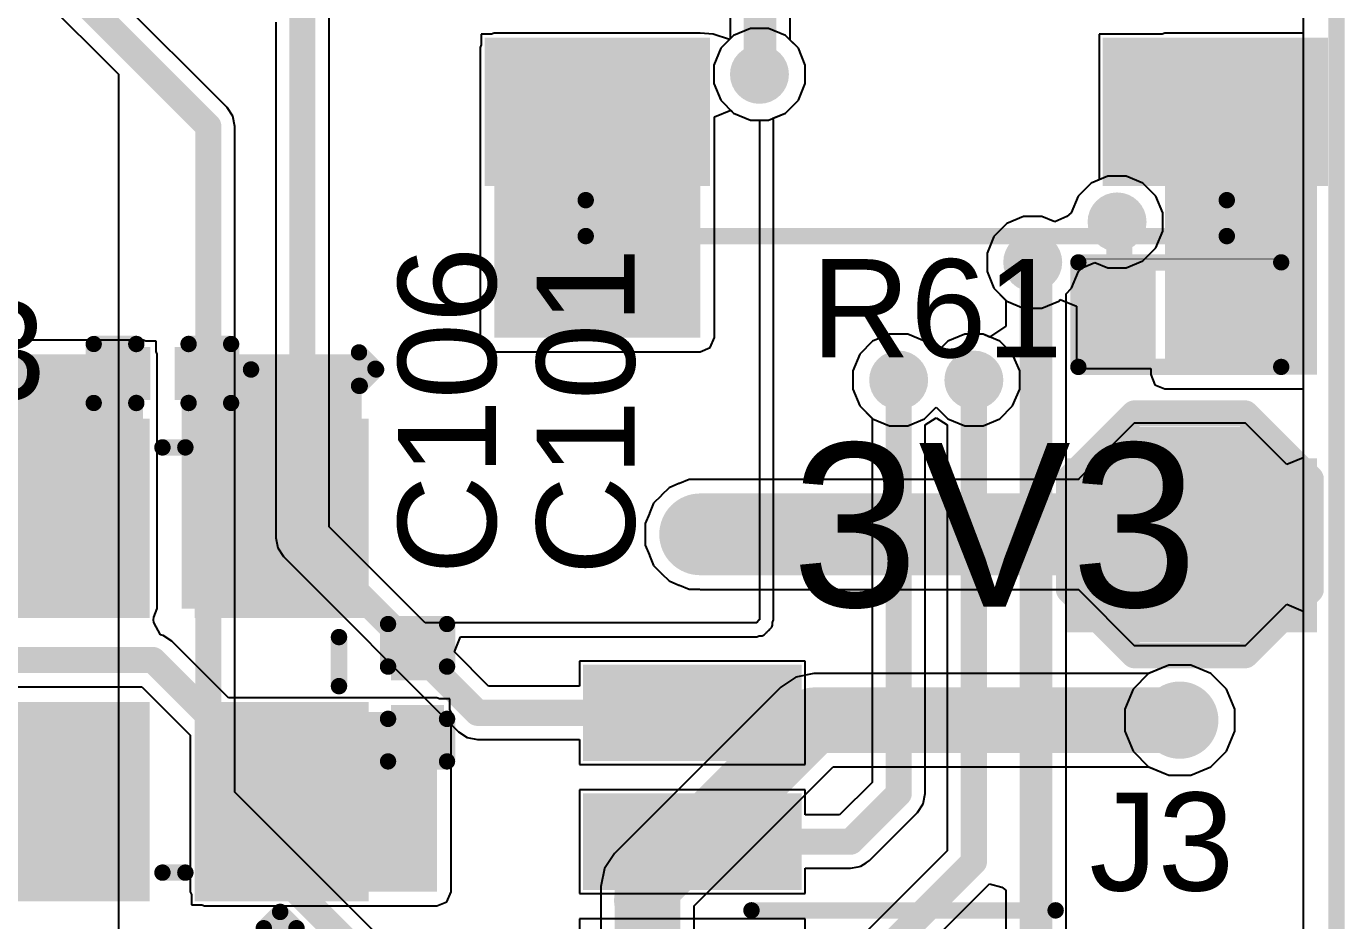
# Model space of a CAD drawing. Header units: millimetres. Extents: x -12 to 5428, y 0 to 5422.
# Drawn here: x 32.8 to 43.04, y 23.31 to 30.25 of the extents above; entities that cross this region are included whole.
import ezdxf

# ---------------------------------------------------------------- set-up
doc = ezdxf.new("R2010")
doc.units = ezdxf.units.MM
for name, color, linetype in [('BottomLayer', 5, 'Continuous'), ('BottomPaste', 16, 'Continuous'), ('BottomSolder', 6, 'Continuous'), ('Mechanical2', 216, 'Continuous'), ('TopLayer', 1, 'Continuous'), ('TopOverlay', 2, 'Continuous'), ('TopPaste', 8, 'Continuous'), ('TopSolder', 216, 'Continuous'), ('ViaHoleLayer', 16, 'Continuous')]:
    doc.layers.add(name, color=color, linetype=linetype)
doc.styles.add('Arial', font='', dxfattribs={"height": 0.2})
doc.styles.get('Arial').set_extended_font_data('Arial')

# ---------------------------------------------------------------- blocks, each defined once
blk = doc.blocks.new('T__________15')
at = {"layer": 'TopLayer'}
blk.add_hatch(color=1, dxfattribs=at).paths.add_polyline_path([(0.381, 0.762), (-0.381, 0.762), (-0.762, 0.381), (-0.762, -0.381), (-0.381, -0.762), (0.381, -0.762), (0.762, -0.381), (0.762, 0.381)])
at = {"layer": 'TopPaste'}
blk.add_hatch(color=8, dxfattribs=at).paths.add_polyline_path([(0.381, 0.762), (-0.381, 0.762), (-0.762, 0.381), (-0.762, -0.381), (-0.381, -0.762), (0.381, -0.762), (0.762, -0.381), (0.762, 0.381)])
at = {"layer": 'TopSolder'}
blk.add_hatch(color=216, dxfattribs=at).paths.add_polyline_path([(0.419, 0.837), (-0.419, 0.837), (-0.837, 0.419), (-0.837, -0.419), (-0.419, -0.837), (0.419, -0.837), (0.837, -0.419), (0.837, 0.419)])
at = {"layer": 'TopOverlay', "const_width": 0.2}
for points in [[(-0.94, 0.432), (-0.432, 0.94)], [(-0.432, 0.94), (0.432, 0.94)], [(0.432, 0.94), (0.94, 0.432)], [(-0.94, -0.432), (-0.94, 0.432)], [(0.94, -0.432), (0.94, 0.432)], [(-0.94, -0.432), (-0.432, -0.94)], [(0.432, -0.94), (0.94, -0.432)], [(-0.432, -0.94), (0.432, -0.94)]]:
    blk.add_lwpolyline(points, dxfattribs=at)
at = {"layer": 'TopOverlay', "const_width": 0.1}
for points in [[(-0.482, 0.94, 1), (-0.382, 0.94, 1)], [(-0.482, 0.94, 1), (-0.382, 0.94, 1)], [(0.382, 0.94, 1), (0.482, 0.94, 1)], [(0.382, 0.94, 1), (0.482, 0.94, 1)], [(-0.99, 0.432, 1), (-0.89, 0.432, 1)], [(-0.99, 0.432, 1), (-0.89, 0.432, 1)], [(0.89, 0.432, 1), (0.99, 0.432, 1)], [(0.89, 0.432, 1), (0.99, 0.432, 1)], [(-0.99, -0.432, 1), (-0.89, -0.432, 1)], [(-0.99, -0.432, 1), (-0.89, -0.432, 1)], [(0.89, -0.432, 1), (0.99, -0.432, 1)], [(0.89, -0.432, 1), (0.99, -0.432, 1)], [(-0.482, -0.94, 1), (-0.382, -0.94, 1)], [(-0.482, -0.94, 1), (-0.382, -0.94, 1)], [(0.382, -0.94, 1), (0.482, -0.94, 1)], [(0.382, -0.94, 1), (0.482, -0.94, 1)]]:
    blk.add_lwpolyline(points, format="xyb", close=True, dxfattribs=at)
blk = doc.blocks.new('SMD5050_25')
at = {"layer": 'TopLayer'}
for points in [[(-3.2, 2.1), (-1.6, 2.1), (-1.6, 1.1), (-3.2, 1.1)], [(1.6, 2.1), (3.2, 2.1), (3.2, 1.1), (1.6, 1.1)], [(-3.2, 0.5), (-1.6, 0.5), (-1.6, -0.5), (-3.2, -0.5)], [(1.6, 0.5), (3.2, 0.5), (3.2, -0.5), (1.6, -0.5)], [(-3.2, -1.1), (-1.6, -1.1), (-1.6, -2.1), (-3.2, -2.1)], [(1.6, -1.1), (3.2, -1.1), (3.2, -2.1), (1.6, -2.1)]]:
    blk.add_hatch(color=1, dxfattribs=at).paths.add_polyline_path(points)
at = {"layer": 'TopPaste'}
for points in [[(-3.2, 2.1), (-1.6, 2.1), (-1.6, 1.1), (-3.2, 1.1)], [(1.6, 2.1), (3.2, 2.1), (3.2, 1.1), (1.6, 1.1)], [(-3.2, 0.5), (-1.6, 0.5), (-1.6, -0.5), (-3.2, -0.5)], [(1.6, 0.5), (3.2, 0.5), (3.2, -0.5), (1.6, -0.5)], [(-3.2, -1.1), (-1.6, -1.1), (-1.6, -2.1), (-3.2, -2.1)], [(1.6, -1.1), (3.2, -1.1), (3.2, -2.1), (1.6, -2.1)]]:
    blk.add_hatch(color=8, dxfattribs=at).paths.add_polyline_path(points)
at = {"layer": 'TopSolder'}
for points in [[(-3.275, 2.175), (-1.525, 2.175), (-1.525, 1.025), (-3.275, 1.025)], [(1.525, 2.175), (3.275, 2.175), (3.275, 1.025), (1.525, 1.025)], [(-3.275, 0.575), (-1.525, 0.575), (-1.525, -0.575), (-3.275, -0.575)], [(1.525, 0.575), (3.275, 0.575), (3.275, -0.575), (1.525, -0.575)], [(-3.275, -1.025), (-1.525, -1.025), (-1.525, -2.175), (-3.275, -2.175)], [(1.525, -1.025), (3.275, -1.025), (3.275, -2.175), (1.525, -2.175)]]:
    blk.add_hatch(color=216, dxfattribs=at).paths.add_polyline_path(points)
at = {"layer": 'TopOverlay'}
for points, const_width in [([(-2.489, 2.565), (2.489, 2.565)], 0.127), ([(-2.489, 2.286), (-2.489, 2.565)], 0.127), ([(2.489, 2.286), (2.489, 2.565)], 0.127), ([(-3.505, 1.524), (-3.505, 1.778)], 0.254), ([(-3.505, 1.778), (-3.378, 1.651)], 0.254), ([(-3.505, 1.524), (-3.378, 1.651)], 0.254), ([(-2.489, -2.565), (-2.489, -2.286)], 0.127), ([(2.489, -2.565), (2.489, -2.286)], 0.127), ([(-2.489, -2.565), (2.489, -2.565)], 0.127)]:
    blk.add_lwpolyline(points, dxfattribs=dict(at, const_width=const_width))
for points, const_width in [([(-2.521, 2.565, 1), (-2.457, 2.565, 1)], 0.0635), ([(-2.521, 2.565, 1), (-2.457, 2.565, 1)], 0.0635), ([(2.457, 2.565, 1), (2.521, 2.565, 1)], 0.0635), ([(2.457, 2.565, 1), (2.521, 2.565, 1)], 0.0635), ([(-2.521, 2.286, 1), (-2.457, 2.286, 1)], 0.0635), ([(2.457, 2.286, 1), (2.521, 2.286, 1)], 0.0635), ([(-3.569, 1.778, 1), (-3.442, 1.778, 1)], 0.127), ([(-3.569, 1.778, 1), (-3.442, 1.778, 1)], 0.127), ([(-3.442, 1.651, 1), (-3.315, 1.651, 1)], 0.127), ([(-3.442, 1.651, 1), (-3.315, 1.651, 1)], 0.127), ([(-3.569, 1.524, 1), (-3.442, 1.524, 1)], 0.127), ([(-3.569, 1.524, 1), (-3.442, 1.524, 1)], 0.127), ([(-2.521, -2.286, 1), (-2.457, -2.286, 1)], 0.0635), ([(2.457, -2.286, 1), (2.521, -2.286, 1)], 0.0635), ([(-2.521, -2.565, 1), (-2.457, -2.565, 1)], 0.0635), ([(-2.521, -2.565, 1), (-2.457, -2.565, 1)], 0.0635), ([(2.457, -2.565, 1), (2.521, -2.565, 1)], 0.0635), ([(2.457, -2.565, 1), (2.521, -2.565, 1)], 0.0635)]:
    blk.add_lwpolyline(points, format="xyb", close=True, dxfattribs=dict(at, const_width=const_width))
blk = doc.blocks.new('SMD3225_4P_51')
at = {"layer": 'TopLayer'}
for points in [[(-1.8, 1.45), (-0.4, 1.45), (-0.4, 0.25), (-1.8, 0.25)], [(0.4, 1.45), (1.8, 1.45), (1.8, 0.25), (0.4, 0.25)], [(-1.8, -0.25), (-0.4, -0.25), (-0.4, -1.45), (-1.8, -1.45)], [(0.4, -0.25), (1.8, -0.25), (1.8, -1.45), (0.4, -1.45)]]:
    blk.add_hatch(color=1, dxfattribs=at).paths.add_polyline_path(points)
at = {"layer": 'TopPaste'}
for points in [[(-1.8, 1.45), (-0.4, 1.45), (-0.4, 0.25), (-1.8, 0.25)], [(0.4, 1.45), (1.8, 1.45), (1.8, 0.25), (0.4, 0.25)], [(-1.8, -0.25), (-0.4, -0.25), (-0.4, -1.45), (-1.8, -1.45)], [(0.4, -0.25), (1.8, -0.25), (1.8, -1.45), (0.4, -1.45)]]:
    blk.add_hatch(color=8, dxfattribs=at).paths.add_polyline_path(points)
at = {"layer": 'TopSolder'}
for points in [[(-1.875, 1.525), (-0.325, 1.525), (-0.325, 0.175), (-1.875, 0.175)], [(0.325, 1.525), (1.875, 1.525), (1.875, 0.175), (0.325, 0.175)], [(-1.875, -0.175), (-0.325, -0.175), (-0.325, -1.525), (-1.875, -1.525)], [(0.325, -0.175), (1.875, -0.175), (1.875, -1.525), (0.325, -1.525)]]:
    blk.add_hatch(color=216, dxfattribs=at).paths.add_polyline_path(points)
at = {"layer": 'TopOverlay', "const_width": 0.127}
for points in [[(-0.203, 1.295), (0.178, 1.295)], [(-1.651, 0.076), (-1.651, -0.102)], [(1.651, 0.076), (1.651, -0.102)], [(-2.083, -0.711), (-1.956, -0.838)], [(-2.083, -0.711), (-2.083, -0.965)], [(-1.956, -0.838), (-2.083, -0.965)], [(-0.203, -1.295), (0.178, -1.295)]]:
    blk.add_lwpolyline(points, dxfattribs=at)
at = {"layer": 'TopOverlay', "const_width": 0.0635}
for points in [[(-0.235, 1.295, 1), (-0.171, 1.295, 1)], [(0.146, 1.295, 1), (0.21, 1.295, 1)], [(-1.683, 0.076, 1), (-1.619, 0.076, 1)], [(1.619, 0.076, 1), (1.683, 0.076, 1)], [(-1.683, -0.102, 1), (-1.619, -0.102, 1)], [(1.619, -0.102, 1), (1.683, -0.102, 1)], [(-2.115, -0.711, 1), (-2.051, -0.711, 1)], [(-2.115, -0.711, 1), (-2.051, -0.711, 1)], [(-1.988, -0.838, 1), (-1.924, -0.838, 1)], [(-1.988, -0.838, 1), (-1.924, -0.838, 1)], [(-2.115, -0.965, 1), (-2.051, -0.965, 1)], [(-2.115, -0.965, 1), (-2.051, -0.965, 1)], [(-0.235, -1.295, 1), (-0.171, -1.295, 1)], [(0.146, -1.295, 1), (0.21, -1.295, 1)]]:
    blk.add_lwpolyline(points, format="xyb", close=True, dxfattribs=at)
blk = doc.blocks.new('R___0402_65')
at = {"layer": 'TopLayer'}
for points in [[(-0.698, -0.317), (-0.698, 0.318), (-0.241, 0.318), (-0.241, -0.317)], [(0.241, -0.317), (0.241, 0.318), (0.699, 0.318), (0.699, -0.317)]]:
    blk.add_hatch(color=1, dxfattribs=at).paths.add_polyline_path(points)
at = {"layer": 'TopPaste'}
for points in [[(-0.698, -0.317), (-0.698, 0.318), (-0.241, 0.318), (-0.241, -0.317)], [(0.241, -0.317), (0.241, 0.318), (0.699, 0.318), (0.699, -0.317)]]:
    blk.add_hatch(color=8, dxfattribs=at).paths.add_polyline_path(points)
at = {"layer": 'TopSolder'}
for points in [[(-0.753, -0.372), (-0.753, 0.373), (-0.186, 0.373), (-0.186, -0.372)], [(0.186, -0.372), (0.186, 0.373), (0.754, 0.373), (0.754, -0.372)]]:
    blk.add_hatch(color=216, dxfattribs=at).paths.add_polyline_path(points)
at = {"layer": 'TopOverlay'}
for points, const_width in [([(-0.787, 0.406), (-0.787, -0.406)], 0.127), ([(0.787, 0.406), (-0.787, 0.406)], 0.127), ([(0.787, 0.406), (0.787, -0.406)], 0.127), ([(0.787, -0.406), (-0.787, -0.406)], 0.127), ([(0.813, -0.432), (-0.813, -0.432)], 0.00323)]:
    blk.add_lwpolyline(points, dxfattribs=dict(at, const_width=const_width))
for points, const_width in [([(-0.819, 0.406, 1), (-0.756, 0.406, 1)], 0.0635), ([(-0.819, 0.406, 1), (-0.756, 0.406, 1)], 0.0635), ([(0.756, 0.406, 1), (0.819, 0.406, 1)], 0.0635), ([(0.756, 0.406, 1), (0.819, 0.406, 1)], 0.0635), ([(-0.819, -0.406, 1), (-0.756, -0.406, 1)], 0.0635), ([(-0.819, -0.406, 1), (-0.756, -0.406, 1)], 0.0635), ([(0.756, -0.406, 1), (0.819, -0.406, 1)], 0.0635), ([(0.756, -0.406, 1), (0.819, -0.406, 1)], 0.0635), ([(-0.814, -0.432, 1), (-0.812, -0.432, 1)], 0.00161), ([(0.812, -0.432, 1), (0.814, -0.432, 1)], 0.00161)]:
    blk.add_lwpolyline(points, format="xyb", close=True, dxfattribs=dict(at, const_width=const_width))
blk = doc.blocks.new('SM10B_SRSS_TB_LF__SN__B_117')
at = {"layer": 'BottomLayer'}
for points in [[(-6.4, 2.838), (-5.2, 2.838), (-5.2, 1.038), (-6.4, 1.038)], [(-4.8, -1.163), (-4.2, -1.163), (-4.2, -2.713), (-4.8, -2.713)], [(-3.8, -1.163), (-3.2, -1.163), (-3.2, -2.713), (-3.8, -2.713)]]:
    blk.add_hatch(color=5, dxfattribs=at).paths.add_polyline_path(points)
at = {"layer": 'BottomPaste'}
for points in [[(-6.4, 2.838), (-5.2, 2.838), (-5.2, 1.038), (-6.4, 1.038)], [(-4.8, -1.163), (-4.2, -1.163), (-4.2, -2.713), (-4.8, -2.713)], [(-3.8, -1.163), (-3.2, -1.163), (-3.2, -2.713), (-3.8, -2.713)]]:
    blk.add_hatch(color=16, dxfattribs=at).paths.add_polyline_path(points)
at = {"layer": 'BottomSolder'}
for points in [[(-6.475, 2.913), (-5.125, 2.913), (-5.125, 0.963), (-6.475, 0.963)], [(-4.875, -1.088), (-4.125, -1.088), (-4.125, -2.788), (-4.875, -2.788)], [(-3.875, -1.088), (-3.125, -1.088), (-3.125, -2.788), (-3.875, -2.788)]]:
    blk.add_hatch(color=6, dxfattribs=at).paths.add_polyline_path(points)
blk = doc.blocks.new('20021121_00010C4LF__118')
at = {"layer": 'TopLayer'}
for points in [[(-2.92, 3.15), (-2.16, 3.15), (-2.16, 0.75), (-2.92, 0.75)], [(-1.65, 3.15), (-0.89, 3.15), (-0.89, 0.75), (-1.65, 0.75)], [(-0.38, 3.15), (0.38, 3.15), (0.38, 0.75), (-0.38, 0.75)], [(0.89, 3.15), (1.65, 3.15), (1.65, 0.75), (0.89, 0.75)], [(2.16, 3.15), (2.92, 3.15), (2.92, 0.75), (2.16, 0.75)], [(-2.92, -0.75), (-2.16, -0.75), (-2.16, -3.15), (-2.92, -3.15)], [(-1.65, -0.75), (-0.89, -0.75), (-0.89, -3.15), (-1.65, -3.15)], [(-0.38, -0.75), (0.38, -0.75), (0.38, -3.15), (-0.38, -3.15)], [(0.89, -0.75), (1.65, -0.75), (1.65, -3.15), (0.89, -3.15)], [(2.16, -0.75), (2.92, -0.75), (2.92, -3.15), (2.16, -3.15)]]:
    blk.add_hatch(color=1, dxfattribs=at).paths.add_polyline_path(points)
at = {"layer": 'TopPaste'}
for points in [[(-2.92, 3.15), (-2.16, 3.15), (-2.16, 0.75), (-2.92, 0.75)], [(-1.65, 3.15), (-0.89, 3.15), (-0.89, 0.75), (-1.65, 0.75)], [(-0.38, 3.15), (0.38, 3.15), (0.38, 0.75), (-0.38, 0.75)], [(0.89, 3.15), (1.65, 3.15), (1.65, 0.75), (0.89, 0.75)], [(2.16, 3.15), (2.92, 3.15), (2.92, 0.75), (2.16, 0.75)], [(-2.92, -0.75), (-2.16, -0.75), (-2.16, -3.15), (-2.92, -3.15)], [(-1.65, -0.75), (-0.89, -0.75), (-0.89, -3.15), (-1.65, -3.15)], [(-0.38, -0.75), (0.38, -0.75), (0.38, -3.15), (-0.38, -3.15)], [(0.89, -0.75), (1.65, -0.75), (1.65, -3.15), (0.89, -3.15)], [(2.16, -0.75), (2.92, -0.75), (2.92, -3.15), (2.16, -3.15)]]:
    blk.add_hatch(color=8, dxfattribs=at).paths.add_polyline_path(points)
at = {"layer": 'TopSolder'}
for points in [[(-2.995, 3.225), (-2.085, 3.225), (-2.085, 0.675), (-2.995, 0.675)], [(-1.725, 3.225), (-0.815, 3.225), (-0.815, 0.675), (-1.725, 0.675)], [(-0.455, 3.225), (0.455, 3.225), (0.455, 0.675), (-0.455, 0.675)], [(0.815, 3.225), (1.725, 3.225), (1.725, 0.675), (0.815, 0.675)], [(2.085, 3.225), (2.995, 3.225), (2.995, 0.675), (2.085, 0.675)], [(-2.995, -0.675), (-2.085, -0.675), (-2.085, -3.225), (-2.995, -3.225)], [(-1.725, -0.675), (-0.815, -0.675), (-0.815, -3.225), (-1.725, -3.225)], [(-0.455, -0.675), (0.455, -0.675), (0.455, -3.225), (-0.455, -3.225)], [(0.815, -0.675), (1.725, -0.675), (1.725, -3.225), (0.815, -3.225)], [(2.085, -0.675), (2.995, -0.675), (2.995, -3.225), (2.085, -3.225)]]:
    blk.add_hatch(color=216, dxfattribs=at).paths.add_polyline_path(points)
at = {"layer": 'TopOverlay', "const_width": 0.127}
for points in [[(-3.226, -1.143), (-3.226, 1.219)], [(3.226, -1.143), (3.226, 1.219)]]:
    blk.add_lwpolyline(points, dxfattribs=at)
at = {"layer": 'TopOverlay'}
for points, const_width in [([(-3.258, 1.219, 1), (-3.194, 1.219, 1)], 0.0635), ([(3.194, 1.219, 1), (3.258, 1.219, 1)], 0.0635), ([(-3.258, -1.143, 1), (-3.194, -1.143, 1)], 0.0635), ([(3.194, -1.143, 1), (3.258, -1.143, 1)], 0.0635), ([(-3.175, -1.956, 1), (-3.429, -1.956, 1)], 0.254), ([(-3.493, -1.956, 1), (-3.365, -1.956, 1)], 0.127), ([(-3.239, -1.956, 1), (-3.111, -1.956, 1)], 0.127)]:
    blk.add_lwpolyline(points, format="xyb", close=True, dxfattribs=dict(at, const_width=const_width))
blk = doc.blocks.new('CAP_0201_126')
at = {"layer": 'TopLayer'}
for points in [[(-0.45, 0.15), (-0.15, 0.15), (-0.15, -0.15), (-0.45, -0.15)], [(0.15, 0.15), (0.45, 0.15), (0.45, -0.15), (0.15, -0.15)]]:
    blk.add_hatch(color=1, dxfattribs=at).paths.add_polyline_path(points)
at = {"layer": 'TopPaste'}
for points in [[(-0.45, 0.15), (-0.15, 0.15), (-0.15, -0.15), (-0.45, -0.15)], [(0.15, 0.15), (0.45, 0.15), (0.45, -0.15), (0.15, -0.15)]]:
    blk.add_hatch(color=8, dxfattribs=at).paths.add_polyline_path(points)
at = {"layer": 'TopSolder'}
for points in [[(-0.505, 0.205), (-0.095, 0.205), (-0.095, -0.205), (-0.505, -0.205)], [(0.095, 0.205), (0.505, 0.205), (0.505, -0.205), (0.095, -0.205)]]:
    blk.add_hatch(color=216, dxfattribs=at).paths.add_polyline_path(points)
at = {"layer": 'TopOverlay', "const_width": 0.127}
for points in [[(-0.203, 0.229), (-0.533, 0.229)], [(-0.533, 0.229), (-0.533, -0.229)], [(0.533, 0.229), (0.203, 0.229)], [(0.533, 0.229), (0.533, -0.229)], [(-0.203, -0.229), (-0.533, -0.229)], [(0.533, -0.229), (0.203, -0.229)]]:
    blk.add_lwpolyline(points, dxfattribs=at)
at = {"layer": 'TopOverlay', "const_width": 0.0635}
for points in [[(-0.565, 0.229, 1), (-0.502, 0.229, 1)], [(-0.565, 0.229, 1), (-0.502, 0.229, 1)], [(-0.235, 0.229, 1), (-0.171, 0.229, 1)], [(0.171, 0.229, 1), (0.235, 0.229, 1)], [(0.502, 0.229, 1), (0.565, 0.229, 1)], [(0.502, 0.229, 1), (0.565, 0.229, 1)], [(-0.565, -0.229, 1), (-0.502, -0.229, 1)], [(-0.565, -0.229, 1), (-0.502, -0.229, 1)], [(-0.235, -0.229, 1), (-0.171, -0.229, 1)], [(0.171, -0.229, 1), (0.235, -0.229, 1)], [(0.502, -0.229, 1), (0.565, -0.229, 1)], [(0.502, -0.229, 1), (0.565, -0.229, 1)]]:
    blk.add_lwpolyline(points, format="xyb", close=True, dxfattribs=at)
blk = doc.blocks.new('CAP_0201_131')
at = {"layer": 'TopLayer'}
for points in [[(-0.45, 0.15), (-0.15, 0.15), (-0.15, -0.15), (-0.45, -0.15)], [(0.15, 0.15), (0.45, 0.15), (0.45, -0.15), (0.15, -0.15)]]:
    blk.add_hatch(color=1, dxfattribs=at).paths.add_polyline_path(points)
at = {"layer": 'TopPaste'}
for points in [[(-0.45, 0.15), (-0.15, 0.15), (-0.15, -0.15), (-0.45, -0.15)], [(0.15, 0.15), (0.45, 0.15), (0.45, -0.15), (0.15, -0.15)]]:
    blk.add_hatch(color=8, dxfattribs=at).paths.add_polyline_path(points)
at = {"layer": 'TopSolder'}
for points in [[(-0.505, 0.205), (-0.095, 0.205), (-0.095, -0.205), (-0.505, -0.205)], [(0.095, 0.205), (0.505, 0.205), (0.505, -0.205), (0.095, -0.205)]]:
    blk.add_hatch(color=216, dxfattribs=at).paths.add_polyline_path(points)
at = {"layer": 'TopOverlay', "const_width": 0.127}
for points in [[(-0.533, -0.229), (-0.533, 0.229)], [(-0.203, 0.229), (-0.533, 0.229)], [(0.533, 0.229), (0.203, 0.229)], [(0.533, -0.229), (0.533, 0.229)], [(-0.203, -0.229), (-0.533, -0.229)], [(0.533, -0.229), (0.203, -0.229)]]:
    blk.add_lwpolyline(points, dxfattribs=at)
at = {"layer": 'TopOverlay', "const_width": 0.0635}
for points in [[(-0.565, 0.229, 1), (-0.502, 0.229, 1)], [(-0.565, 0.229, 1), (-0.502, 0.229, 1)], [(-0.235, 0.229, 1), (-0.171, 0.229, 1)], [(0.171, 0.229, 1), (0.235, 0.229, 1)], [(0.502, 0.229, 1), (0.565, 0.229, 1)], [(0.502, 0.229, 1), (0.565, 0.229, 1)], [(-0.565, -0.229, 1), (-0.502, -0.229, 1)], [(-0.565, -0.229, 1), (-0.502, -0.229, 1)], [(-0.235, -0.229, 1), (-0.171, -0.229, 1)], [(0.171, -0.229, 1), (0.235, -0.229, 1)], [(0.502, -0.229, 1), (0.565, -0.229, 1)], [(0.502, -0.229, 1), (0.565, -0.229, 1)]]:
    blk.add_lwpolyline(points, format="xyb", close=True, dxfattribs=at)

msp = doc.modelspace()

# ---------------------------------------------------------------- hatches: boundary and pattern name
at = {"layer": 'BottomLayer'}
h = msp.add_hatch(color=5, dxfattribs=at)
edge = h.paths.add_edge_path()
edge.add_arc((38.494, 29.882), 0.229, 0, 360)
h = msp.add_hatch(color=5, dxfattribs=at)
edge = h.paths.add_edge_path()
edge.add_arc((41.271, 28.736), 0.229, 0, 360)
h = msp.add_hatch(color=5, dxfattribs=at)
edge = h.paths.add_edge_path()
edge.add_arc((36.858, 28.473), 0.3, 0, 360)
h = msp.add_hatch(color=5, dxfattribs=at)
edge = h.paths.add_edge_path()
edge.add_arc((40.616, 28.423), 0.229, 0, 360)
h = msp.add_hatch(color=5, dxfattribs=at)
edge = h.paths.add_edge_path()
edge.add_arc((39.575, 27.508), 0.229, 0, 360)
h = msp.add_hatch(color=5, dxfattribs=at)
edge = h.paths.add_edge_path()
edge.add_arc((40.159, 27.508), 0.229, 0, 360)
h = msp.add_hatch(color=5, dxfattribs=at)
edge = h.paths.add_edge_path()
edge.add_arc((38.034, 26.31), 0.3, 0, 360)
h = msp.add_hatch(color=5, dxfattribs=at)
edge = h.paths.add_edge_path()
edge.add_arc((41.758, 24.867), 0.3, 0, 360)
at = {"layer": 'TopLayer'}
h = msp.add_hatch(color=1, dxfattribs=at)
edge = h.paths.add_edge_path()
edge.add_arc((38.494, 29.882), 0.229, 0, 360)
for points in [[(36.434, 27.838), (38.034, 27.838), (38.034, 30.091), (36.434, 30.091)], [(42.823, 30.091), (41.642, 30.091), (41.642, 27.55), (42.823, 27.55)], [(33.708, 25.734), (33.708, 27.709), (32.312, 27.709), (32.312, 25.734)], [(35.404, 25.734), (35.404, 27.709), (34.008, 27.709), (34.008, 25.734)], [(34.184, 23.534), (35.989, 23.534), (35.989, 24.93), (34.184, 24.93)]]:
    msp.add_hatch(color=1, dxfattribs=at).paths.add_polyline_path(points)
h = msp.add_hatch(color=1, dxfattribs=at)
edge = h.paths.add_edge_path()
edge.add_arc((41.271, 28.736), 0.229, 0, 360)
h = msp.add_hatch(color=1, dxfattribs=at)
edge = h.paths.add_edge_path()
edge.add_arc((36.858, 28.473), 0.3, 0, 360)
h = msp.add_hatch(color=1, dxfattribs=at)
edge = h.paths.add_edge_path()
edge.add_arc((40.616, 28.423), 0.229, 0, 360)
h = msp.add_hatch(color=1, dxfattribs=at)
edge = h.paths.add_edge_path()
edge.add_arc((39.575, 27.508), 0.229, 0, 360)
h = msp.add_hatch(color=1, dxfattribs=at)
edge = h.paths.add_edge_path()
edge.add_arc((40.159, 27.508), 0.229, 0, 360)
h = msp.add_hatch(color=1, dxfattribs=at)
edge = h.paths.add_edge_path()
edge.add_arc((38.034, 26.31), 0.3, 0, 360)
h = msp.add_hatch(color=1, dxfattribs=at)
edge = h.paths.add_edge_path()
edge.add_arc((41.758, 24.867), 0.3, 0, 360)
at = {"layer": 'ViaHoleLayer'}
h = msp.add_hatch(color=16, dxfattribs=at)
edge = h.paths.add_edge_path()
edge.add_arc((38.494, 29.882), 0.102, 0, 360)
h = msp.add_hatch(color=16, dxfattribs=at)
edge = h.paths.add_edge_path()
edge.add_arc((41.271, 28.736), 0.102, 0, 360)
h = msp.add_hatch(color=16, dxfattribs=at)
edge = h.paths.add_edge_path()
edge.add_arc((36.858, 28.473), 0.15, 0, 360)
h = msp.add_hatch(color=16, dxfattribs=at)
edge = h.paths.add_edge_path()
edge.add_arc((40.616, 28.423), 0.102, 0, 360)
h = msp.add_hatch(color=16, dxfattribs=at)
edge = h.paths.add_edge_path()
edge.add_arc((39.575, 27.508), 0.102, 0, 360)
h = msp.add_hatch(color=16, dxfattribs=at)
edge = h.paths.add_edge_path()
edge.add_arc((40.159, 27.508), 0.102, 0, 360)
h = msp.add_hatch(color=16, dxfattribs=at)
edge = h.paths.add_edge_path()
edge.add_arc((38.034, 26.31), 0.15, 0, 360)
h = msp.add_hatch(color=16, dxfattribs=at)
edge = h.paths.add_edge_path()
edge.add_arc((41.758, 24.867), 0.15, 0, 360)

# ---------------------------------------------------------------- linework, layer by layer
at = {"layer": 'BottomLayer'}
for p, q in [((30.563, 32.837), (33.517, 29.883)), ((34.36, 29.625), (31.324, 32.661)), ((42.716, 32.14), (42.716, 7)), ((38.266, 30.772), (38.266, 30.157)), ((38.732, 30.148), (38.732, 30.772)), ((35.152, 26.369), (35.152, 30.373)), ((34.738, 30.287), (34.738, 26.283)), ((38.266, 30.157), (38.193, 30.084)), ((38.796, 30.084), (38.732, 30.148)), ((38.193, 30.084), (38.139, 29.953)), ((38.85, 29.953), (38.796, 30.084)), ((38.139, 29.953), (38.139, 29.812)), ((38.85, 29.812), (38.85, 29.953)), ((33.517, 29.883), (33.517, 22.551)), ((38.139, 29.812), (38.193, 29.681)), ((38.796, 29.681), (38.85, 29.812)), ((34.405, 29.558), (34.36, 29.625)), ((38.193, 29.681), (38.293, 29.581)), ((38.696, 29.581), (38.796, 29.681)), ((34.421, 29.478), (34.405, 29.558)), ((38.293, 29.581), (38.424, 29.527)), ((38.424, 29.527), (38.494, 29.527)), ((38.494, 29.527), (38.494, 25.646)), ((38.599, 29.541), (38.696, 29.581)), ((38.604, 29.527), (38.599, 29.541)), ((38.604, 25.646), (38.604, 29.527)), ((34.421, 24.309), (34.421, 29.478)), ((34.421, 29.478), (34.421, 29.478)), ((41.2, 29.091), (41.069, 29.037)), ((41.341, 29.091), (41.2, 29.091)), ((41.472, 29.037), (41.341, 29.091)), ((41.069, 29.037), (40.969, 28.937)), ((41.572, 28.937), (41.472, 29.037)), ((40.969, 28.937), (40.915, 28.806)), ((41.626, 28.806), (41.572, 28.937)), ((40.545, 28.778), (40.415, 28.724)), ((40.687, 28.778), (40.545, 28.778)), ((40.788, 28.736), (40.687, 28.778)), ((40.881, 28.777), (40.788, 28.736)), ((40.915, 28.806), (40.881, 28.777)), ((40.915, 28.806), (40.915, 28.806)), ((41.626, 28.665), (41.626, 28.806)), ((40.415, 28.724), (40.315, 28.624)), ((41.572, 28.534), (41.626, 28.665)), ((40.315, 28.624), (40.261, 28.493)), ((40.261, 28.493), (40.261, 28.352)), ((41.472, 28.434), (41.572, 28.534)), ((40.972, 28.352), (41.006, 28.381)), ((41.006, 28.381), (41.099, 28.422)), ((41.099, 28.422), (41.2, 28.38)), ((41.2, 28.38), (41.341, 28.38)), ((41.341, 28.38), (41.472, 28.434)), ((40.261, 28.352), (40.315, 28.221)), ((40.918, 28.221), (40.972, 28.352)), ((40.972, 28.352), (40.972, 28.352)), ((40.315, 28.221), (40.408, 28.127)), ((40.875, 28.178), (40.918, 28.221)), ((40.875, 21.61), (40.875, 28.178)), ((40.408, 28.127), (40.408, 27.927)), ((39.504, 27.864), (39.373, 27.81)), ((39.645, 27.864), (39.504, 27.864)), ((39.776, 27.81), (39.645, 27.864)), ((40.088, 27.864), (39.958, 27.81)), ((40.23, 27.864), (40.088, 27.864)), ((40.281, 27.842), (40.23, 27.864)), ((40.408, 27.927), (40.281, 27.842)), ((39.373, 27.81), (39.273, 27.71)), ((39.867, 27.719), (39.776, 27.81)), ((39.958, 27.81), (39.867, 27.719)), ((39.273, 27.71), (39.219, 27.579)), ((39.219, 27.579), (39.219, 27.437)), ((39.219, 27.437), (39.273, 27.307)), ((39.273, 27.307), (39.368, 27.212)), ((39.368, 27.212), (39.368, 24.382)), ((39.782, 27.16), (39.867, 27.214)), ((39.782, 24.297), (39.782, 27.16)), ((39.867, 27.214), (39.952, 27.16)), ((39.952, 27.16), (39.952, 23.853)), ((35.898, 25.624), (35.152, 26.369)), ((34.738, 26.283), (34.738, 26.283)), ((34.738, 26.283), (34.754, 26.204)), ((34.754, 26.204), (34.799, 26.137)), ((34.799, 26.137), (36.158, 24.777)), ((38.473, 25.624), (35.898, 25.624)), ((38.475, 25.629), (38.473, 25.624)), ((38.49, 25.644), (38.475, 25.629)), ((38.494, 25.646), (38.49, 25.644)), ((38.59, 25.588), (38.596, 25.604)), ((38.596, 25.625), (38.604, 25.646)), ((38.596, 25.604), (38.596, 25.625)), ((38.596, 25.604), (38.596, 25.604)), ((36.125, 25.397), (36.173, 25.514)), ((36.173, 25.514), (38.473, 25.514)), ((38.473, 25.514), (38.493, 25.522)), ((38.493, 25.522), (38.515, 25.522)), ((38.515, 25.522), (38.53, 25.529)), ((38.515, 25.522), (38.515, 25.522)), ((38.53, 25.529), (38.546, 25.544)), ((38.53, 25.529), (38.53, 25.529)), ((38.546, 25.544), (38.55, 25.546)), ((38.55, 25.546), (38.552, 25.551)), ((38.552, 25.551), (38.567, 25.566)), ((38.567, 25.566), (38.572, 25.568)), ((38.572, 25.568), (38.574, 25.573)), ((38.574, 25.573), (38.59, 25.588)), ((38.59, 25.588), (38.59, 25.588)), ((36.39, 25.131), (36.125, 25.397)), ((38.85, 25.325), (37.096, 25.325)), ((37.096, 25.325), (37.096, 25.131)), ((38.85, 24.522), (38.85, 25.325)), ((41.673, 25.294), (41.516, 25.229)), ((41.843, 25.294), (41.673, 25.294)), ((41.999, 25.229), (41.843, 25.294)), ((41.516, 25.229), (41.396, 25.108)), ((42.12, 25.108), (41.999, 25.229)), ((37.096, 25.131), (36.39, 25.131)), ((41.396, 25.108), (41.331, 24.952)), ((42.185, 24.952), (42.12, 25.108)), ((41.331, 24.952), (41.331, 24.782)), ((42.185, 24.782), (42.185, 24.952)), ((36.158, 24.777), (36.158, 24.777)), ((36.158, 24.777), (36.225, 24.732)), ((41.331, 24.782), (41.396, 24.625)), ((42.12, 24.625), (42.185, 24.782)), ((36.225, 24.732), (36.305, 24.717)), ((36.305, 24.717), (37.096, 24.717)), ((37.096, 24.717), (37.096, 24.522)), ((41.396, 24.625), (41.516, 24.505)), ((41.999, 24.505), (42.12, 24.625)), ((37.096, 24.522), (38.85, 24.522)), ((41.516, 24.505), (41.673, 24.44)), ((41.843, 24.44), (41.999, 24.505)), ((39.368, 24.382), (39.116, 24.131)), ((41.673, 24.44), (41.843, 24.44)), ((36.599, 22.131), (34.421, 24.309)), ((38.85, 24.325), (37.096, 24.325)), ((37.096, 24.325), (37.096, 23.522)), ((38.85, 24.131), (38.85, 24.325)), ((39.766, 24.217), (39.782, 24.297)), ((39.782, 24.297), (39.782, 24.297)), ((39.721, 24.15), (39.766, 24.217)), ((39.766, 24.217), (39.766, 24.217)), ((39.766, 24.217), (39.766, 24.217)), ((39.116, 24.131), (38.85, 24.131)), ((39.348, 23.777), (39.721, 24.15)), ((39.721, 24.15), (39.721, 24.15)), ((39.952, 23.853), (39.23, 23.131)), ((39.281, 23.732), (39.322, 23.759)), ((39.322, 23.759), (39.348, 23.777)), ((39.348, 23.777), (39.348, 23.777)), ((39.348, 23.777), (39.348, 23.777)), ((38.85, 23.522), (38.85, 23.717)), ((38.85, 23.717), (39.202, 23.717)), ((39.202, 23.717), (39.26, 23.728)), ((39.202, 23.717), (39.202, 23.717)), ((39.26, 23.728), (39.281, 23.732)), ((39.281, 23.732), (39.281, 23.732)), ((39.281, 23.732), (39.281, 23.732)), ((39.872, 23.186), (40.281, 23.596)), ((40.281, 23.596), (40.375, 23.571)), ((40.375, 23.571), (40.408, 23.548)), ((40.408, 23.548), (40.408, 21.706)), ((37.096, 23.522), (38.85, 23.522)), ((38.85, 23.325), (37.096, 23.325)), ((37.096, 23.325), (37.096, 22.522)), ((38.85, 23.131), (38.85, 23.325))]:
    msp.add_line(p, q, dxfattribs=at)
for points, const_width in [([(30.5, 33.192), (34.214, 29.478)], 0.203), ([(38.499, 29.887), (38.499, 31.187)], 0.254), ([(34.945, 26.283), (34.945, 30.373)], 0.203), ([(38.494, 29.882), (38.499, 29.887)], 0.254), ([(34.214, 24.223), (34.214, 29.478)], 0.203), ([(40.642, 21.61), (40.642, 28.423)], 0.254), ([(39.575, 24.297), (39.575, 27.508)], 0.203), ([(40.159, 23.767), (40.159, 27.508)], 0.203), ([(34.945, 26.283), (36.305, 24.924)], 0.203), ([(36.305, 24.924), (37.973, 24.924)], 0.203), ([(39.202, 23.924), (39.575, 24.297)], 0.203), ([(34.214, 24.223), (36.513, 21.924)], 0.203), ([(37.973, 23.924), (39.202, 23.924)], 0.203), ([(39.316, 22.924), (40.159, 23.767)], 0.203)]:
    msp.add_lwpolyline(points, dxfattribs=dict(at, const_width=const_width))
for points, const_width in [([(38.431, 29.882, 1), (38.558, 29.882, 1)], 0.127), ([(38.436, 29.887, 1), (38.563, 29.887, 1)], 0.127), ([(38.436, 29.887, 1), (38.563, 29.887, 1)], 0.127), ([(34.163, 29.478, 1), (34.265, 29.478, 1)], 0.102), ([(34.163, 29.478, 1), (34.265, 29.478, 1)], 0.102), ([(40.578, 28.423, 1), (40.705, 28.423, 1)], 0.127), ([(39.524, 27.508, 1), (39.626, 27.508, 1)], 0.102), ([(40.108, 27.508, 1), (40.21, 27.508, 1)], 0.102), ([(34.894, 26.283, 1), (34.996, 26.283, 1)], 0.102), ([(34.894, 26.283, 1), (34.996, 26.283, 1)], 0.102), ([(36.254, 24.924, 1), (36.355, 24.924, 1)], 0.102), ([(36.254, 24.924, 1), (36.355, 24.924, 1)], 0.102), ([(37.922, 24.924, 1), (38.024, 24.924, 1)], 0.102), ([(39.524, 24.297, 1), (39.626, 24.297, 1)], 0.102), ([(39.524, 24.297, 1), (39.626, 24.297, 1)], 0.102), ([(34.163, 24.223, 1), (34.265, 24.223, 1)], 0.102), ([(34.163, 24.223, 1), (34.265, 24.223, 1)], 0.102), ([(37.922, 23.924, 1), (38.024, 23.924, 1)], 0.102), ([(39.151, 23.924, 1), (39.253, 23.924, 1)], 0.102), ([(39.151, 23.924, 1), (39.253, 23.924, 1)], 0.102), ([(40.108, 23.767, 1), (40.21, 23.767, 1)], 0.102), ([(40.108, 23.767, 1), (40.21, 23.767, 1)], 0.102)]:
    msp.add_lwpolyline(points, format="xyb", close=True, dxfattribs=dict(at, const_width=const_width))
at = {"layer": 'Mechanical2', "const_width": 0.127}
msp.add_lwpolyline([(42.975, 7), (42.975, 33)], dxfattribs=at)
at = {"layer": 'TopLayer'}
for p, q in [((42.716, 30.59), (42.716, 30.201)), ((36.434, 30.201), (36.413, 30.193)), ((38.01, 30.201), (36.434, 30.201)), ((38.034, 30.201), (38.01, 30.201)), ((38.135, 30.193), (38.034, 30.201)), ((38.424, 30.238), (38.293, 30.184)), ((38.565, 30.238), (38.424, 30.238)), ((38.696, 30.184), (38.565, 30.238)), ((41.642, 30.201), (41.621, 30.193)), ((42.716, 30.201), (41.642, 30.201)), ((36.332, 30.111), (36.324, 30.091)), ((36.413, 30.193), (36.332, 30.193)), ((36.332, 30.193), (36.332, 30.111)), ((38.262, 30.153), (38.135, 30.193)), ((38.135, 30.193), (38.135, 30.193)), ((38.293, 30.184), (38.262, 30.153)), ((38.796, 30.084), (38.696, 30.184)), ((41.621, 30.193), (41.132, 30.193)), ((41.132, 30.193), (41.132, 29.063)), ((36.324, 30.091), (36.324, 27.838)), ((38.85, 29.953), (38.796, 30.084)), ((38.85, 29.812), (38.85, 29.953)), ((38.796, 29.681), (38.85, 29.812)), ((38.144, 29.551), (38.271, 29.603)), ((38.271, 29.603), (38.293, 29.581)), ((38.696, 29.581), (38.796, 29.681)), ((38.144, 27.838), (38.144, 29.551)), ((38.293, 29.581), (38.424, 29.527)), ((38.424, 29.527), (38.565, 29.527)), ((38.565, 29.527), (38.696, 29.581)), ((41.069, 29.037), (40.969, 28.937)), ((41.132, 29.063), (41.069, 29.037)), ((40.969, 28.937), (40.915, 28.806)), ((40.545, 28.778), (40.415, 28.724)), ((40.687, 28.778), (40.545, 28.778)), ((40.788, 28.736), (40.687, 28.778)), ((40.881, 28.777), (40.788, 28.736)), ((40.915, 28.806), (40.881, 28.777)), ((40.915, 28.806), (40.915, 28.806)), ((40.415, 28.724), (40.315, 28.624)), ((40.315, 28.624), (40.261, 28.493)), ((40.261, 28.493), (40.261, 28.352)), ((40.261, 28.352), (40.315, 28.221)), ((40.315, 28.221), (40.415, 28.121)), ((40.415, 28.121), (40.545, 28.067)), ((40.545, 28.067), (40.687, 28.067)), ((40.687, 28.067), (40.818, 28.121)), ((40.818, 28.121), (40.83, 28.134)), ((40.83, 28.134), (40.957, 28.081)), ((40.957, 28.081), (40.957, 27.597)), ((39.504, 27.864), (39.373, 27.81)), ((39.645, 27.864), (39.504, 27.864)), ((39.776, 27.81), (39.645, 27.864)), ((40.088, 27.864), (39.958, 27.81)), ((40.23, 27.864), (40.088, 27.864)), ((40.36, 27.81), (40.23, 27.864)), ((33.708, 27.819), (32.312, 27.819)), ((33.728, 27.811), (33.708, 27.819)), ((33.81, 27.811), (33.728, 27.811)), ((33.81, 27.729), (33.81, 27.811)), ((36.324, 27.838), (36.356, 27.761)), ((36.356, 27.761), (36.434, 27.728)), ((38.034, 27.728), (38.111, 27.761)), ((38.111, 27.761), (38.144, 27.838)), ((39.373, 27.81), (39.273, 27.71)), ((39.867, 27.719), (39.776, 27.81)), ((39.958, 27.81), (39.867, 27.719)), ((40.46, 27.71), (40.36, 27.81)), ((33.818, 27.709), (33.81, 27.729)), ((33.818, 25.734), (33.818, 27.709)), ((36.434, 27.728), (38.034, 27.728)), ((39.273, 27.71), (39.219, 27.579)), ((40.515, 27.579), (40.46, 27.71)), ((39.219, 27.579), (39.219, 27.437)), ((40.515, 27.437), (40.515, 27.579)), ((40.957, 27.597), (41.532, 27.597)), ((41.532, 27.597), (41.532, 27.55)), ((41.532, 27.55), (41.564, 27.472)), ((39.219, 27.437), (39.273, 27.307)), ((40.46, 27.307), (40.515, 27.437)), ((41.564, 27.472), (41.642, 27.44)), ((41.642, 27.44), (42.716, 27.44)), ((42.716, 27.44), (42.716, 26.905)), ((39.273, 27.307), (39.373, 27.207)), ((39.776, 27.207), (39.867, 27.297)), ((39.867, 27.297), (39.958, 27.207)), ((40.36, 27.207), (40.46, 27.307)), ((39.373, 27.207), (39.504, 27.153)), ((39.504, 27.153), (39.645, 27.153)), ((39.645, 27.153), (39.776, 27.207)), ((39.958, 27.207), (40.088, 27.153)), ((40.088, 27.153), (40.23, 27.153)), ((40.23, 27.153), (40.36, 27.207)), ((41.404, 27.173), (40.973, 26.741)), ((42.268, 27.173), (41.404, 27.173)), ((42.589, 26.853), (42.268, 27.173)), ((42.716, 26.905), (42.589, 26.853)), ((37.949, 26.737), (37.872, 26.705)), ((38.032, 26.737), (37.949, 26.737)), ((38.034, 26.737), (38.032, 26.737)), ((40.973, 26.737), (38.034, 26.737)), ((40.973, 26.741), (40.973, 26.737)), ((37.792, 26.672), (37.733, 26.613)), ((37.869, 26.704), (37.792, 26.672)), ((37.87, 26.704), (37.869, 26.704)), ((37.872, 26.705), (37.87, 26.704)), ((37.672, 26.551), (37.64, 26.474)), ((37.731, 26.61), (37.672, 26.551)), ((37.732, 26.612), (37.731, 26.61)), ((37.733, 26.613), (37.732, 26.612)), ((37.639, 26.472), (37.607, 26.395)), ((37.64, 26.474), (37.639, 26.473)), ((37.639, 26.473), (37.639, 26.472)), ((37.607, 26.311), (37.606, 26.31)), ((37.606, 26.31), (37.607, 26.308)), ((37.607, 26.395), (37.607, 26.311)), ((37.607, 26.308), (37.607, 26.225)), ((37.607, 26.225), (37.639, 26.148)), ((37.639, 26.148), (37.639, 26.146)), ((37.639, 26.146), (37.64, 26.145)), ((37.64, 26.145), (37.672, 26.068)), ((37.672, 26.068), (37.731, 26.009)), ((37.731, 26.009), (37.732, 26.007)), ((37.732, 26.007), (37.733, 26.007)), ((37.733, 26.007), (37.792, 25.948)), ((37.792, 25.948), (37.869, 25.916)), ((37.869, 25.916), (37.87, 25.915)), ((37.87, 25.915), (37.872, 25.915)), ((37.872, 25.915), (37.949, 25.883)), ((37.949, 25.883), (38.032, 25.883)), ((38.032, 25.883), (38.034, 25.882)), ((38.034, 25.882), (40.973, 25.882)), ((40.973, 25.882), (40.973, 25.878)), ((40.973, 25.878), (41.404, 25.446)), ((33.79, 25.666), (33.818, 25.734)), ((42.268, 25.446), (42.589, 25.767)), ((42.589, 25.767), (42.716, 25.714)), ((42.716, 25.714), (42.716, 23.185)), ((33.789, 25.646), (33.79, 25.666)), ((33.79, 25.625), (33.789, 25.646)), ((33.844, 25.529), (33.79, 25.625)), ((33.864, 25.525), (33.844, 25.529)), ((33.931, 25.48), (33.864, 25.525)), ((34.371, 25.04), (33.931, 25.48)), ((41.404, 25.446), (42.268, 25.446)), ((41.673, 25.294), (41.517, 25.229)), ((41.843, 25.294), (41.673, 25.294)), ((41.999, 25.229), (41.843, 25.294)), ((38.777, 25.202), (38.659, 25.123)), ((38.916, 25.229), (38.777, 25.202)), ((41.517, 25.229), (38.916, 25.229)), ((42.12, 25.108), (41.999, 25.229)), ((32.326, 25.127), (33.699, 25.127)), ((33.699, 25.127), (34.074, 24.751)), ((38.659, 25.123), (37.368, 23.832)), ((38.659, 25.123), (38.659, 25.123)), ((42.185, 24.952), (42.12, 25.108)), ((35.989, 25.04), (34.371, 25.04)), ((36.01, 25.032), (35.989, 25.04)), ((36.091, 25.032), (36.01, 25.032)), ((36.091, 24.95), (36.091, 25.032)), ((36.099, 24.93), (36.091, 24.95)), ((36.099, 23.534), (36.099, 24.93)), ((42.185, 24.782), (42.185, 24.952)), ((42.12, 24.625), (42.185, 24.782)), ((34.074, 24.751), (34.074, 23.534)), ((41.999, 24.505), (42.12, 24.625)), ((37.987, 23.425), (39.066, 24.504)), ((39.066, 24.504), (41.517, 24.504)), ((41.517, 24.504), (41.673, 24.44)), ((41.843, 24.44), (41.999, 24.505)), ((41.673, 24.44), (41.843, 24.44)), ((37.368, 23.832), (37.29, 23.714)), ((37.29, 23.714), (37.262, 23.576)), ((37.262, 23.576), (37.262, 23.576)), ((37.262, 23.576), (37.262, 23.185)), ((34.074, 23.534), (34.083, 23.514)), ((34.083, 23.514), (34.083, 23.432)), ((35.989, 23.424), (36.067, 23.456)), ((36.067, 23.456), (36.099, 23.534)), ((34.083, 23.432), (34.164, 23.432)), ((34.164, 23.432), (34.184, 23.424)), ((34.184, 23.424), (35.989, 23.424)), ((37.987, 23.185), (37.987, 23.425))]:
    msp.add_line(p, q, dxfattribs=at)
for points, const_width in [([(41.271, 28.736), (41.288, 28.736)], 0.203), ([(41.288, 28.016), (41.288, 28.736)], 0.203), ([(38.034, 26.31), (41.836, 26.31)], 0.635), ([(32.18, 26.434), (33.084, 26.434)], 0.203), ([(32.241, 25.334), (33.784, 25.334)], 0.203), ([(33.784, 25.334), (34.784, 24.334)], 0.203), ([(37.625, 23.576), (38.916, 24.867)], 0.508), ([(38.916, 24.867), (41.758, 24.867)], 0.508), ([(34.784, 24.234), (34.784, 24.334)], 0.203), ([(37.625, 22.704), (37.625, 23.576)], 0.508)]:
    msp.add_lwpolyline(points, dxfattribs=dict(at, const_width=const_width))
for points, const_width in [([(41.22, 28.736, 1), (41.321, 28.736, 1)], 0.102), ([(41.237, 28.736, 1), (41.338, 28.736, 1)], 0.102), ([(41.237, 28.736, 1), (41.338, 28.736, 1)], 0.102), ([(41.237, 28.016, 1), (41.338, 28.016, 1)], 0.102), ([(37.875, 26.31, 1), (38.192, 26.31, 1)], 0.318), ([(41.677, 26.31, 1), (41.995, 26.31, 1)], 0.318), ([(33.034, 26.434, 1), (33.135, 26.434, 1)], 0.102), ([(33.734, 25.334, 1), (33.835, 25.334, 1)], 0.102), ([(33.734, 25.334, 1), (33.835, 25.334, 1)], 0.102), ([(38.789, 24.867, 1), (39.043, 24.867, 1)], 0.254), ([(38.789, 24.867, 1), (39.043, 24.867, 1)], 0.254), ([(41.631, 24.867, 1), (41.885, 24.867, 1)], 0.254), ([(34.734, 24.334, 1), (34.835, 24.334, 1)], 0.102), ([(34.734, 24.334, 1), (34.835, 24.334, 1)], 0.102), ([(34.734, 24.234, 1), (34.835, 24.234, 1)], 0.102), ([(37.498, 23.576, 1), (37.752, 23.576, 1)], 0.254), ([(37.498, 23.576, 1), (37.752, 23.576, 1)], 0.254)]:
    msp.add_lwpolyline(points, format="xyb", close=True, dxfattribs=dict(at, const_width=const_width))
at = {"layer": 'TopOverlay', "const_width": 0.127}
for points in [[(35.384, 27.463), (35.384, 27.723)], [(35.384, 27.723), (35.511, 27.596)], [(34.546, 27.59), (35.517, 27.59)], [(35.39, 27.463), (35.517, 27.59)]]:
    msp.add_lwpolyline(points, dxfattribs=at)
at = {"layer": 'TopOverlay', "const_width": 0.0635}
for points in [[(35.353, 27.723, 1), (35.416, 27.723, 1)], [(35.353, 27.723, 1), (35.416, 27.723, 1)], [(34.514, 27.59, 1), (34.578, 27.59, 1)], [(35.48, 27.596, 1), (35.543, 27.596, 1)], [(35.486, 27.59, 1), (35.549, 27.59, 1)], [(35.486, 27.59, 1), (35.549, 27.59, 1)], [(35.353, 27.463, 1), (35.416, 27.463, 1)], [(35.359, 27.463, 1), (35.422, 27.463, 1)]]:
    msp.add_lwpolyline(points, format="xyb", close=True, dxfattribs=at)

# ---------------------------------------------------------------- block references
for name, p in [('SMD5050_25', (39.634, 31.191)), ('T__________15', (41.836, 26.31))]:
    msp.add_blockref(name, p)
for name, p, rotation in [('R___0402_65', (41.758, 28.016), 180), ('CAP_0201_126', (33.858, 27.559), 180), ('SMD3225_4P_51', (33.934, 25.334), 90), ('SM10B_SRSS_TB_LF__SN__B_117', (39.911, 20.424), 270), ('CAP_0201_131', (35.839, 25.08), 270), ('20021121_00010C4LF__118', (39.575, 20.164), 270)]:
    msp.add_blockref(name, p, dxfattribs=dict(rotation=rotation))

# ---------------------------------------------------------------- texts
at = {"layer": 'TopOverlay', "style": 'Arial'}
for s, p in [('C106', (36.449, 25.998)), ('C101', (37.525, 25.993))]:
    msp.add_text(s, height=0.762, rotation=90, dxfattribs=at).set_placement(p)
for s, height, p in [('R61', 0.762, (38.896, 27.685)), ('X3', 0.762, (31.649, 27.356)), ('3V3', 1.27, (38.742, 25.748)), ('J3', 0.762, (41.055, 23.543))]:
    msp.add_text(s, height=height, dxfattribs=at).set_placement(p)

doc.saveas('drawing.dxf')
